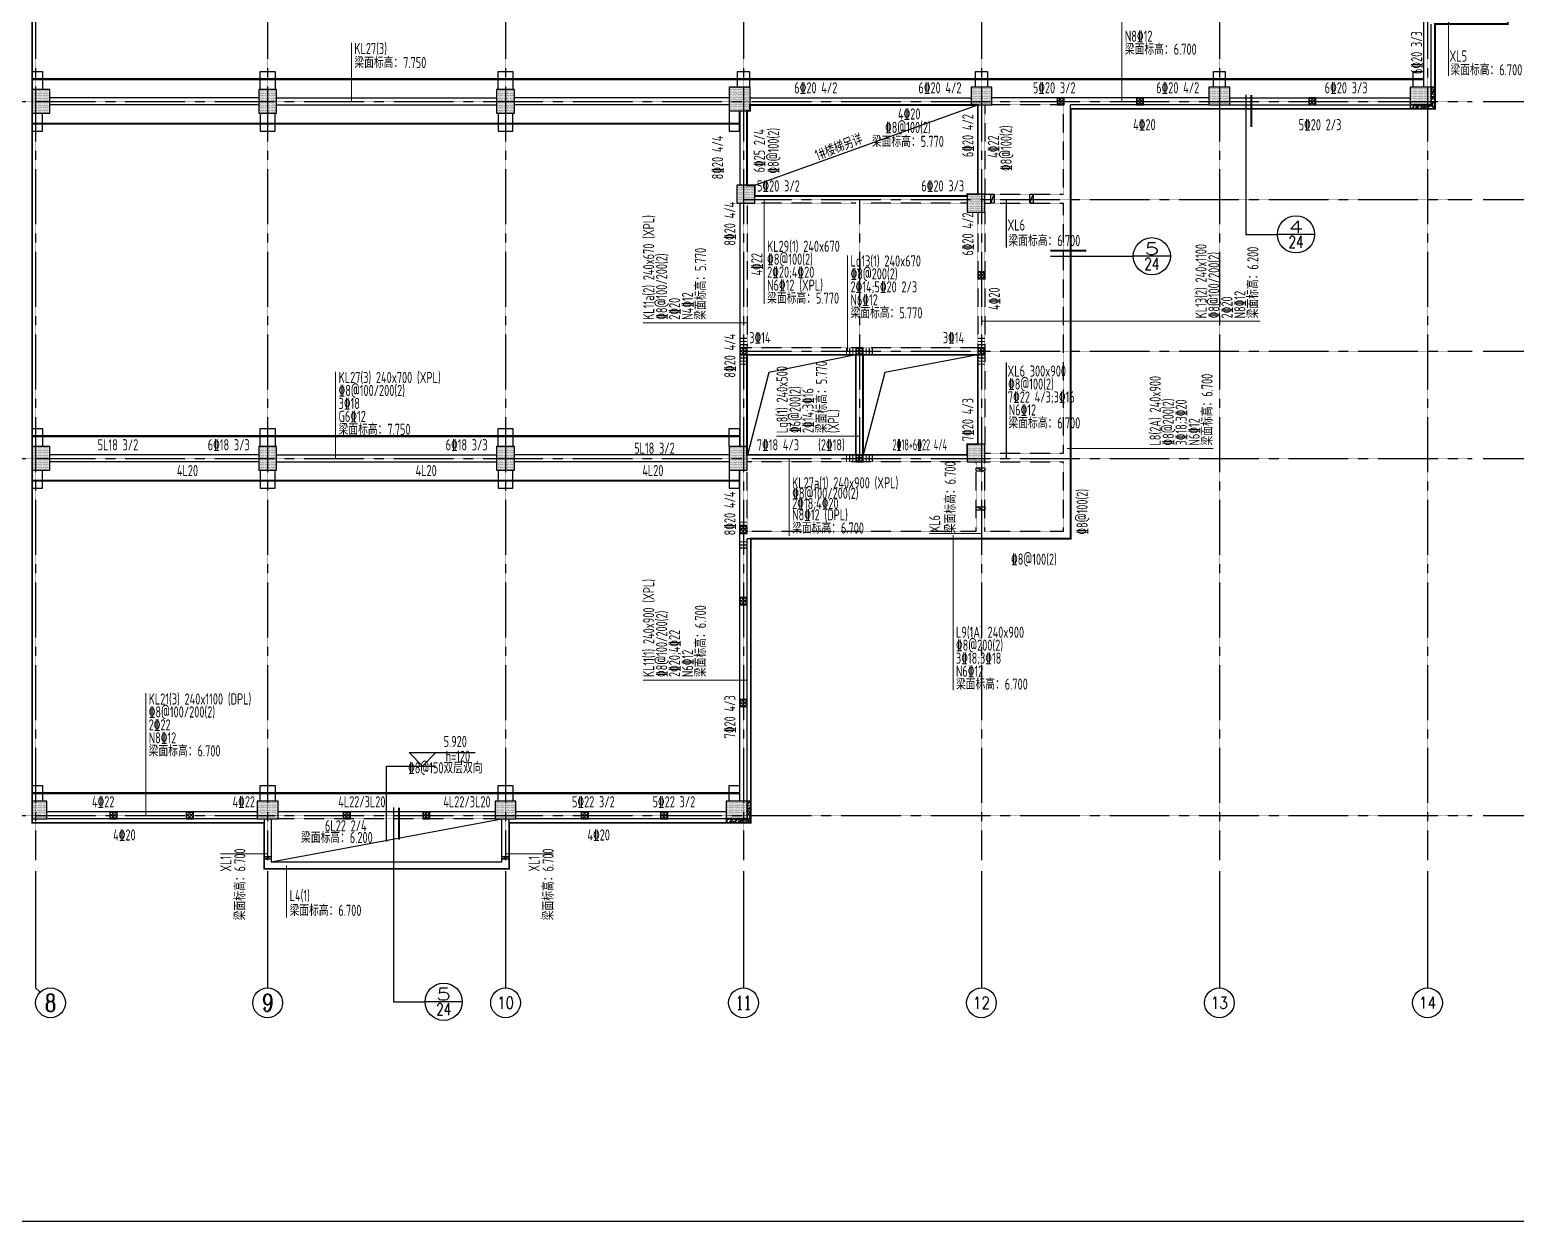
# Model space of a CAD drawing. Extents: x 254514 to 862351, y -189244 to 655075.
# Drawn here: x 321870 to 371854, y -7022 to 33030 of the extents above; entities that cross this region are included whole.
import ezdxf
from ezdxf.enums import TextEntityAlignment as Align

# ---------------------------------------------------------------- set-up
doc = ezdxf.new("R2010")
doc.units = 0
doc.header["$LTSCALE"] = 10
for name, pattern in [('CENTER', [2, 1.25, -0.25, 0.25, -0.25]), ('CENTER2', [1.125, 0.75, -0.125, 0.125, -0.125]), ('DASHED2', [0.375, 0.25, -0.125])]:
    doc.linetypes.add(name, pattern=pattern)
doc.layers.get('0').update_dxf_attribs({"linetype": 'CONTINUOUS'})
for name, color, linetype in [('1-牛腿', 6, 'CONTINUOUS'), ('AXIS_TEXT', 7, 'CONTINUOUS'), ('结-吊筋', 1, 'CONTINUOUS'), ('结-板', 30, 'CONTINUOUS'), ('结-板-标注', 2, 'CONTINUOUS'), ('结-构造柱', 2, 'CONTINUOUS'), ('结-柱', 2, 'CONTINUOUS'), ('结-柱-填充', 1, 'CONTINUOUS'), ('结-标注', 3, 'CONTINUOUS'), ('结-梁', 4, 'DASHED2'), ('结-梁-X编号', 81, 'CONTINUOUS'), ('结-梁-X钢筋', 80, 'CONTINUOUS'), ('结-梁-Y编号', 201, 'CONTINUOUS'), ('结-梁-Y钢筋', 200, 'CONTINUOUS'), ('结-轴网', 10, 'CENTER2'), ('结-轴网-标注', 14, 'CONTINUOUS')]:
    doc.layers.add(name, color=color, linetype=linetype)
doc.layers.add('结-隐线', color=59, linetype='CONTINUOUS', plot=False)
doc.styles.add('_TCH_AXIS', font='COMPLEX', dxfattribs={"bigfont": 'GBCBIG'})
doc.styles.add('_TCH_LABEL', font='COMPLEX', dxfattribs={"bigfont": 'GBCBIG'})
doc.styles.add('BW_Rein', font='tssdeng.shx', dxfattribs={"width": 0.7, "bigfont": 'hztxt-tsz.shx'})
doc.styles.add('COMPLEX', font='COMPLEX')
doc.styles.add('TSSD_Label', font='Tssdeng.shx', dxfattribs={"width": 0.7, "bigfont": 'hztxt.shx'})
pattern_1 = [(50, (196160.3, -230000), (179.315046, -15.688034), [18.75, -206.25]), (355, (196160.3, -230000), (-34.68783, 188.04803), [15, -165]), (100.4514, (196175.24, -230001.3), (144.62735, 172.35989), [15.93505, -175.28553]), (46.1842, (196160.3, -229950), (266.81026, -41.37975), [28.125, -309.375]), (96.6356, (196182.53, -229953.45), (233.66568, 243.52947), [23.90257, -262.92825]), (351.1842, (196160.3, -229950), (233.66549, 243.52965), [22.5, -247.5]), (21, (196185.3, -229962.5), (149.22676, -100.65472), [18.75, -206.25]), (326, (196185.3, -229962.5), (60.82883, 181.28751), [15, -165]), (71.4514, (196197.73, -229970.89), (210.05566, 80.63262), [15.93505, -175.28553]), (37.5, (196160.295, -230000), (3.039964, 83.223463), [0, -163, 0, -167.5, 0, -165.625]), (7.5, (196160.295, -230000), (65.767384, 98.602928), [0, -95.5, 0, -159.25, 0, -63.125]), (327.5, (196104.545, -230000), (133.455609, -5.638718), [0, -62.5, 0, -195, 0, -258.75]), (317.5, (196079.54, -230000), (145.796542, 25.026246), [0, -81.25, 0, -129.5, 0, -183.75]), (45, (196160.3, -230000), (-88.38835, 88.38835), [])]

# ---------------------------------------------------------------- blocks, each defined once
blk = doc.blocks.new('QZF-HY-CJ-01C')
at = {"layer": '结-柱-填充'}
h = blk.add_hatch(dxfattribs=at)
h.set_pattern_fill('DOTS', color=0, scale=15)
h.set_pattern_definition([(0, (-233740.426, 5278.676), (11.90625, 23.8125), [0, -23.8125])])
h.paths.add_polyline_path([(48680, 24400), (48080, 24400), (48080, 23600), (48680, 23600)])
h = blk.add_hatch(dxfattribs=at)
h.set_pattern_fill('DOTS', color=0, scale=15)
h.set_pattern_definition([(0, (-226120.426, 5278.676), (11.90625, 23.8125), [0, -23.8125])])
h.paths.add_polyline_path([(56300, 24400), (55700, 24400), (55700, 23600), (56300, 23600)])
h = blk.add_hatch(dxfattribs=at)
h.set_pattern_fill('DOTS', color=0, scale=15)
h.set_pattern_definition([(0, (-218120.426, 5278.676), (11.90625, 23.8125), [0, -23.8125])])
h.paths.add_polyline_path([(64300, 24400), (63700, 24400), (63700, 23600), (64300, 23600)])
h = blk.add_hatch(dxfattribs=at)
h.set_pattern_fill('DOTS', color=0, scale=15)
h.set_pattern_definition([(0, (-210300.426, 5358.676), (11.90625, 23.8125), [0, -23.8125])])
h.paths.add_polyline_path([(72220, 24480), (71520, 24480), (71520, 23680), (72220, 23680)])
h = blk.add_hatch(dxfattribs=at)
h.set_pattern_fill('DOTS', color=0, scale=15)
h.set_pattern_definition([(0, (-202170.426, 5558.676), (11.90625, 23.8125), [0, -23.8125])])
h.paths.add_polyline_path([(80350, 24480), (79650, 24480), (79650, 23880), (80350, 23880)])
h = blk.add_hatch(dxfattribs=at)
h.set_pattern_fill('DOTS', color=0, scale=15)
h.set_pattern_definition([(0, (-194170.426, 5558.676), (11.90625, 23.8125), [0, -23.8125])])
h.paths.add_polyline_path([(88350, 24480), (87650, 24480), (87650, 23880), (88350, 23880)])
h = blk.add_hatch(dxfattribs=at)
h.set_pattern_fill('DOTS', color=0, scale=15)
h.set_pattern_definition([(0, (-187400.426, 5558.676), (11.90625, 23.8125), [0, -23.8125])])
h.paths.add_polyline_path([(95120, 24480), (94420, 24480), (94420, 23880), (95120, 23880)])
h = blk.add_hatch(dxfattribs=at)
h.set_pattern_fill('DOTS', color=0, scale=15)
h.set_pattern_definition([(0, (-210040.426, 2258.676), (11.90625, 23.8125), [0, -23.8125])])
h.paths.add_polyline_path([(72380, 21180), (71780, 21180), (71780, 20580), (72380, 20580)])
h = blk.add_hatch(dxfattribs=at)
h.set_pattern_fill('DOTS', color=0, scale=15)
h.set_pattern_definition([(0, (-202200.426, 1958.676), (11.90625, 23.8125), [0, -23.8125])])
h.paths.add_polyline_path([(80120, 20880), (79520, 20880), (79520, 20280), (80120, 20280)])
h = blk.add_hatch(dxfattribs=at)
h.set_pattern_fill('DOTS', color=0, scale=15)
h.set_pattern_definition([(0, (-233740.426, -6721.324), (11.90625, 23.8125), [0, -23.8125])])
h.paths.add_polyline_path([(48680, 12400), (48080, 12400), (48080, 11600), (48680, 11600)])
h = blk.add_hatch(dxfattribs=at)
h.set_pattern_fill('DOTS', color=0, scale=15)
h.set_pattern_definition([(0, (-226120.426, -6721.324), (11.90625, 23.8125), [0, -23.8125])])
h.paths.add_polyline_path([(56300, 12400), (55700, 12400), (55700, 11600), (56300, 11600)])
h = blk.add_hatch(dxfattribs=at)
h.set_pattern_fill('DOTS', color=0, scale=15)
h.set_pattern_definition([(0, (-218120.426, -6721.324), (11.90625, 23.8125), [0, -23.8125])])
h.paths.add_polyline_path([(64300, 12400), (63700, 12400), (63700, 11600), (64300, 11600)])
h = blk.add_hatch(dxfattribs=at)
h.set_pattern_fill('DOTS', color=0, scale=15)
h.set_pattern_definition([(0, (-210300.426, -6721.324), (11.90625, 23.8125), [0, -23.8125])])
h.paths.add_polyline_path([(72120, 12400), (71520, 12400), (71520, 11600), (72120, 11600)])
h = blk.add_hatch(dxfattribs=at)
h.set_pattern_fill('DOTS', color=0, scale=15)
h.set_pattern_definition([(0, (-202300.426, -6441.324), (11.90625, 23.8125), [0, -23.8125])])
h.paths.add_polyline_path([(80120, 12480), (79520, 12480), (79520, 11880), (80120, 11880)])
h = blk.add_hatch(dxfattribs=at)
h.set_pattern_fill('DOTS', color=0, scale=15)
h.set_pattern_definition([(0, (-233740.426, -18441.324), (11.90625, 23.8125), [0, -23.8125])])
h.paths.add_polyline_path([(48580, 480), (48080, 480), (48080, -120), (48580, -120)])
h = blk.add_hatch(dxfattribs=at)
h.set_pattern_fill('DOTS', color=0, scale=15)
h.set_pattern_definition([(0, (-226170.426, -18441.324), (11.90625, 23.8125), [0, -23.8125])])
h.paths.add_polyline_path([(56350, 480), (55650, 480), (55650, -120), (56350, -120)])
h = blk.add_hatch(dxfattribs=at)
h.set_pattern_fill('DOTS', color=0, scale=15)
h.set_pattern_definition([(0, (-218170.426, -18441.324), (11.90625, 23.8125), [0, -23.8125])])
h.paths.add_polyline_path([(64350, 480), (63650, 480), (63650, -120), (64350, -120)])
h = blk.add_hatch(dxfattribs=at)
h.set_pattern_fill('DOTS', color=0, scale=15)
h.set_pattern_definition([(0, (-210400.426, -18441.324), (11.90625, 23.8125), [0, -23.8125])])
h.paths.add_polyline_path([(72120, 480), (71420, 480), (71420, -120), (72120, -120)])
at = {"layer": '结-柱', "linetype": 'ByBlock', "lineweight": -2, "ltscale": 0.4, "transparency": 16777216}
for points in [[(48680, 24400), (48080, 24400), (48080, 23600), (48680, 23600)], [(56300, 24400), (55700, 24400), (55700, 23600), (56300, 23600)], [(64300, 24400), (63700, 24400), (63700, 23600), (64300, 23600)], [(72220, 24480), (71520, 24480), (71520, 23680), (72220, 23680)], [(80350, 24480), (79650, 24480), (79650, 23880), (80350, 23880)], [(88350, 24480), (87650, 24480), (87650, 23880), (88350, 23880)], [(95120, 24480), (94420, 24480), (94420, 23880), (95120, 23880)], [(72380, 21180), (71780, 21180), (71780, 20580), (72380, 20580)], [(80120, 20880), (79520, 20880), (79520, 20280), (80120, 20280)], [(48680, 12400), (48080, 12400), (48080, 11600), (48680, 11600)], [(56300, 12400), (55700, 12400), (55700, 11600), (56300, 11600)], [(64300, 12400), (63700, 12400), (63700, 11600), (64300, 11600)], [(72120, 12400), (71520, 12400), (71520, 11600), (72120, 11600)], [(80120, 12480), (79520, 12480), (79520, 11880), (80120, 11880)], [(48580, 480), (48080, 480), (48080, -120), (48580, -120)], [(56350, 480), (55650, 480), (55650, -120), (56350, -120)], [(64350, 480), (63650, 480), (63650, -120), (64350, -120)], [(72120, 480), (71420, 480), (71420, -120), (72120, -120)]]:
    blk.add_lwpolyline(points, close=True, dxfattribs=at)
blk = doc.blocks.new('_AXISO')
blk.add_circle((0, 0), 0.5)
at = {"layer": 'AXIS_TEXT', "style": 'COMPLEX', "width": 1.041667}
blk.add_attdef('A', text='', height=0.56, dxfattribs=at).set_placement((-0.25, -0.28), (0.25, -0.28), align=Align.FIT)
blk = doc.blocks.new('QZF-HY-CJ-01A')
at = {"layer": '结-轴网'}
for p, q in [((48200, 49500), (48200, -1500)), ((56000, 49500), (56000, -1500)), ((64000, 49500), (64000, -1500)), ((72000, 49500), (72000, -1500)), ((80000, 49500), (80000, -1500)), ((88000, 49500), (88000, -1500)), ((95000, 49500), (95000, -1500)), ((-970, 24000), (96500, 24000)), ((72000, 20700), (96500, 20700)), ((75900, 20700), (75900, 12000)), ((72000, 15600), (96500, 15600)), ((-970, 12000), (96500, 12000)), ((-970, 0), (96500, 0))]:
    blk.add_line(p, q, dxfattribs=at)
at = {"layer": '结-轴网-标注'}
for p, q in [((96875, 24000), (101800, 24000)), ((96875, 20700), (101800, 20700)), ((96875, 15600), (101800, 15600)), ((96875, 12000), (101800, 12000)), ((96875, 0), (101800, 0)), ((48200, -1875), (48200, -5800)), ((56000, -1875), (56000, -5800)), ((64000, -1875), (64000, -5800)), ((72000, -1875), (72000, -5800)), ((80000, -1875), (80000, -5800)), ((88000, -1875), (88000, -5800)), ((95000, -1875), (95000, -5800)), ((48346, -5946), (48200, -5800))]:
    blk.add_line(p, q, dxfattribs=at)
ref = blk.add_blockref('_AXISO', (48700, -6300), dxfattribs=dict(at, xscale=1000, yscale=1000, zscale=1000))
ref.add_attrib('A', '8', dxfattribs={"layer": 'AXIS_TEXT', "height": 582, "style": '_TCH_AXIS'}).set_placement((48506, -6591), (48894, -6591), align=Align.FIT)
ref = blk.add_blockref('_AXISO', (56000, -6300), dxfattribs=dict(at, xscale=1000, yscale=1000, zscale=1000))
ref.add_attrib('A', '9', dxfattribs={"layer": 'AXIS_TEXT', "height": 582, "style": '_TCH_AXIS'}).set_placement((55806, -6591), (56194, -6591), align=Align.FIT)
ref = blk.add_blockref('_AXISO', (64000, -6300), dxfattribs=dict(at, xscale=1000, yscale=1000, zscale=1000))
ref.add_attrib('A', '10', dxfattribs={"layer": 'AXIS_TEXT', "height": 410.6, "style": '_TCH_AXIS'}).set_placement((63717, -6505), (64283, -6505), align=Align.FIT)
ref = blk.add_blockref('_AXISO', (72000, -6300), dxfattribs=dict(at, xscale=1000, yscale=1000, zscale=1000))
ref.add_attrib('A', '11', dxfattribs={"layer": 'AXIS_TEXT', "height": 461, "style": '_TCH_AXIS'}).set_placement((71737, -6530), (72263, -6530), align=Align.FIT)
ref = blk.add_blockref('_AXISO', (80000, -6300), dxfattribs=dict(at, xscale=1000, yscale=1000, zscale=1000))
ref.add_attrib('A', '12', dxfattribs={"layer": 'AXIS_TEXT', "height": 410.6, "style": '_TCH_AXIS'}).set_placement((79717, -6505), (80283, -6505), align=Align.FIT)
ref = blk.add_blockref('_AXISO', (88000, -6300), dxfattribs=dict(at, xscale=1000, yscale=1000, zscale=1000))
ref.add_attrib('A', '13', dxfattribs={"layer": 'AXIS_TEXT', "height": 410.6, "style": '_TCH_AXIS'}).set_placement((87717, -6505), (88283, -6505), align=Align.FIT)
ref = blk.add_blockref('_AXISO', (95000, -6300), dxfattribs=dict(at, xscale=1000, yscale=1000, zscale=1000))
ref.add_attrib('A', '14', dxfattribs={"layer": 'AXIS_TEXT', "height": 392.6, "style": '_TCH_AXIS'}).set_placement((94710, -6496), (95290, -6496), align=Align.FIT)
blk = doc.blocks.new('qzf-hy-gzz-1c')
at = {"layer": '结-构造柱', "linetype": 'Continuous'}
h = blk.add_hatch(dxfattribs=at)
h.set_pattern_fill('ANSI37', color=256, scale=25)
h.set_pattern_definition([(45, (-195594.67, -31447.33), (-56.1266, 56.1266), []), (135, (-195594.67, -31447.33), (-56.1266, -56.1266), [])])
h.paths.add_polyline_path([(82545, 23880), (82785, 23880), (82785, 24120), (82545, 24120)])
h = blk.add_hatch(dxfattribs=at)
h.set_pattern_fill('ANSI37', color=256, scale=25)
h.set_pattern_definition([(45, (-192924.67, -31447.33), (-56.1266, 56.1266), []), (135, (-192924.67, -31447.33), (-56.1266, -56.1266), [])])
h.paths.add_polyline_path([(85215, 23880), (85455, 23880), (85455, 24120), (85215, 24120)])
h = blk.add_hatch(dxfattribs=at)
h.set_pattern_fill('ANSI37', color=256, scale=25)
h.set_pattern_definition([(45, (-187129.67, -31447.33), (-56.1266, 56.1266), []), (135, (-187129.67, -31447.33), (-56.1266, -56.1266), [])])
h.paths.add_polyline_path([(91010, 23880), (91250, 23880), (91250, 24120), (91010, 24120)])
h = blk.add_hatch(dxfattribs=at)
h.set_pattern_fill('ANSI37', color=256, scale=25)
h.set_pattern_definition([(45, (-198259.67, -37297.33), (-56.1266, 56.1266), []), (135, (-198259.67, -37297.33), (-56.1266, -56.1266), [])])
h.paths.add_polyline_path([(79880, 18030), (80120, 18030), (80120, 18270), (79880, 18270)])
h = blk.add_hatch(dxfattribs=at)
h.set_pattern_fill('ANSI37', color=256, scale=25)
h.set_pattern_definition([(45, (-206259.67, -39847.33), (-56.1266, 56.1266), []), (135, (-206259.67, -39847.33), (-56.1266, -56.1266), [])])
h.paths.add_polyline_path([(71880, 15480), (72120, 15480), (72120, 15720), (71880, 15720)])
h = blk.add_hatch(dxfattribs=at)
h.set_pattern_fill('ANSI37', color=256, scale=25)
h.set_pattern_definition([(45, (-202359.67, -39847.33), (-56.1266, 56.1266), []), (135, (-202359.67, -39847.33), (-56.1266, -56.1266), [])])
h.paths.add_polyline_path([(75780, 15480), (76020, 15480), (76020, 15720), (75780, 15720)])
h = blk.add_hatch(dxfattribs=at)
h.set_pattern_fill('ANSI37', color=256, scale=25)
h.set_pattern_definition([(45, (-198259.67, -39847.33), (-56.1266, 56.1266), []), (135, (-198259.67, -39847.33), (-56.1266, -56.1266), [])])
h.paths.add_polyline_path([(79880, 15480), (80120, 15480), (80120, 15720), (79880, 15720)])
h = blk.add_hatch(dxfattribs=at)
h.set_pattern_fill('ANSI37', color=256, scale=25)
h.set_pattern_definition([(45, (-202359.67, -43447.33), (-56.1266, 56.1266), []), (135, (-202359.67, -43447.33), (-56.1266, -56.1266), [])])
h.paths.add_polyline_path([(75780, 11880), (76020, 11880), (76020, 12120), (75780, 12120)])
h = blk.add_hatch(dxfattribs=at)
h.set_pattern_fill('ANSI37', color=256, scale=25)
h.set_pattern_definition([(45, (-206259.67, -45847.33), (-56.1266, 56.1266), []), (135, (-206259.67, -45847.33), (-56.1266, -56.1266), [])])
h.paths.add_polyline_path([(71880, 9480), (72120, 9480), (72120, 9720), (71880, 9720)])
h = blk.add_hatch(dxfattribs=at)
h.set_pattern_fill('ANSI37', color=256, scale=25)
h.set_pattern_definition([(45, (-206259.67, -48247.33), (-56.1266, 56.1266), []), (135, (-206259.67, -48247.33), (-56.1266, -56.1266), [])])
h.paths.add_polyline_path([(71880, 7080), (72120, 7080), (72120, 7320), (71880, 7320)])
h = blk.add_hatch(dxfattribs=at)
h.set_pattern_fill('ANSI37', color=256, scale=25)
h.set_pattern_definition([(45, (-206259.67, -51667.33), (-56.1266, 56.1266), []), (135, (-206259.67, -51667.33), (-56.1266, -56.1266), [])])
h.paths.add_polyline_path([(71880, 3660), (72120, 3660), (72120, 3900), (71880, 3900)])
h = blk.add_hatch(dxfattribs=at)
h.set_pattern_fill('ANSI37', color=256, scale=25)
h.set_pattern_definition([(45, (-227444.67, -55447.33), (-56.1266, 56.1266), []), (135, (-227444.67, -55447.33), (-56.1266, -56.1266), [])])
h.paths.add_polyline_path([(50695, -120), (50935, -120), (50935, 120), (50695, 120)])
h = blk.add_hatch(dxfattribs=at)
h.set_pattern_fill('ANSI37', color=256, scale=25)
h.set_pattern_definition([(45, (-224874.67, -55447.33), (-56.1266, 56.1266), []), (135, (-224874.67, -55447.33), (-56.1266, -56.1266), [])])
h.paths.add_polyline_path([(53265, -120), (53505, -120), (53505, 120), (53265, 120)])
h = blk.add_hatch(dxfattribs=at)
h.set_pattern_fill('ANSI37', color=256, scale=25)
h.set_pattern_definition([(45, (-219594.67, -55447.33), (-56.1266, 56.1266), []), (135, (-219594.67, -55447.33), (-56.1266, -56.1266), [])])
h.paths.add_polyline_path([(58545, -120), (58785, -120), (58785, 120), (58545, 120)])
h = blk.add_hatch(dxfattribs=at)
h.set_pattern_fill('ANSI37', color=256, scale=25)
h.set_pattern_definition([(45, (-216924.67, -55447.33), (-56.1266, 56.1266), []), (135, (-216924.67, -55447.33), (-56.1266, -56.1266), [])])
h.paths.add_polyline_path([(61215, -120), (61455, -120), (61455, 120), (61215, 120)])
h = blk.add_hatch(dxfattribs=at)
h.set_pattern_fill('ANSI37', color=256, scale=25)
h.set_pattern_definition([(45, (-211594.67, -55447.33), (-56.1266, 56.1266), []), (135, (-211594.67, -55447.33), (-56.1266, -56.1266), [])])
h.paths.add_polyline_path([(66545, -120), (66785, -120), (66785, 120), (66545, 120)])
h = blk.add_hatch(dxfattribs=at)
h.set_pattern_fill('ANSI37', color=256, scale=25)
h.set_pattern_definition([(45, (-208924.67, -55447.33), (-56.1266, 56.1266), []), (135, (-208924.67, -55447.33), (-56.1266, -56.1266), [])])
h.paths.add_polyline_path([(69215, -120), (69455, -120), (69455, 120), (69215, 120)])
for points in [[(82545, 23880), (82785, 23880), (82785, 24120), (82545, 24120)], [(85215, 23880), (85455, 23880), (85455, 24120), (85215, 24120)], [(91010, 23880), (91250, 23880), (91250, 24120), (91010, 24120)], [(79880, 18030), (80120, 18030), (80120, 18270), (79880, 18270)], [(71880, 15480), (72120, 15480), (72120, 15720), (71880, 15720)], [(75780, 15480), (76020, 15480), (76020, 15720), (75780, 15720)], [(79880, 15480), (80120, 15480), (80120, 15720), (79880, 15720)], [(75780, 11880), (76020, 11880), (76020, 12120), (75780, 12120)], [(71880, 9480), (72120, 9480), (72120, 9720), (71880, 9720)], [(71880, 7080), (72120, 7080), (72120, 7320), (71880, 7320)], [(71880, 3660), (72120, 3660), (72120, 3900), (71880, 3900)], [(50695, -120), (50935, -120), (50935, 120), (50695, 120)], [(53265, -120), (53505, -120), (53505, 120), (53265, 120)], [(58545, -120), (58785, -120), (58785, 120), (58545, 120)], [(61215, -120), (61455, -120), (61455, 120), (61215, 120)], [(66545, -120), (66785, -120), (66785, 120), (66545, 120)], [(69215, -120), (69455, -120), (69455, 120), (69215, 120)]]:
    blk.add_lwpolyline(points, close=True, dxfattribs=at)

msp = doc.modelspace()

# ---------------------------------------------------------------- hatches: boundary and pattern name
at = {"layer": '结-柱-填充'}
h = msp.add_hatch(dxfattribs=at)
h.set_pattern_fill('ARMORED', color=256, scale=25)
h.set_pattern_definition(pattern_1)
h.paths.add_polyline_path([(368290, 30501), (368290, 30371), (369120, 30371), (369120, 31101), (368990, 31101), (368990, 30501)])
h = msp.add_hatch(dxfattribs=at)
h.set_pattern_fill('ARMORED', color=256, scale=25)
h.set_pattern_definition(pattern_1)
h.paths.add_polyline_path([(345290, 6501), (345290, 6371), (346120, 6371), (346120, 7101), (345990, 7101), (345990, 6501)])

# ---------------------------------------------------------------- linework, layer by layer
at = {"layer": '1-牛腿'}
for p, q in [((321950, 31021), (321950, 31621)), ((321950, 31621), (322300, 31621)), ((322300, 31621), (322300, 31021)), ((329620, 31021), (329620, 31621)), ((329620, 31621), (330120, 31621)), ((330120, 31621), (330120, 31021)), ((337620, 31021), (337620, 31621)), ((337620, 31621), (338120, 31621)), ((338120, 31621), (338120, 31021)), ((345670, 31101), (345670, 31621)), ((345670, 31621), (346070, 31621)), ((346070, 31621), (346070, 31101)), ((353670, 31101), (353670, 31621)), ((353670, 31621), (354070, 31621)), ((354070, 31621), (354070, 31101)), ((361670, 31101), (361670, 31621)), ((361670, 31621), (362070, 31621)), ((362070, 31621), (362070, 31101)), ((368390, 31101), (368390, 31621)), ((368390, 31621), (368740, 31621)), ((368740, 31621), (368740, 31101)), ((321950, 30221), (321950, 29621)), ((322300, 29621), (322300, 30221)), ((329620, 30221), (329620, 29621)), ((330120, 29621), (330120, 30221)), ((337620, 30221), (337620, 29621)), ((338120, 29621), (338120, 30221)), ((345390, 30301), (345390, 29621)), ((345740, 29621), (345740, 30301)), ((321950, 29621), (322300, 29621)), ((329620, 29621), (330120, 29621)), ((337620, 29621), (338120, 29621)), ((345390, 29621), (345740, 29621)), ((321950, 19021), (321950, 19621)), ((321950, 19621), (322300, 19621)), ((322300, 19621), (322300, 19021)), ((329620, 19021), (329620, 19621)), ((329620, 19621), (330120, 19621)), ((330120, 19621), (330120, 19021)), ((337620, 19021), (337620, 19621)), ((337620, 19621), (338120, 19621)), ((338120, 19621), (338120, 19021)), ((345390, 19021), (345390, 19621)), ((345390, 19621), (345740, 19621)), ((345740, 19621), (345740, 19021)), ((321950, 18221), (321950, 17621)), ((322300, 17621), (322300, 18221)), ((329620, 18221), (329620, 17621)), ((330120, 17621), (330120, 18221)), ((337620, 18221), (337620, 17621)), ((338120, 17621), (338120, 18221)), ((345390, 18221), (345390, 17621)), ((345740, 17621), (345740, 18221)), ((321950, 17621), (322300, 17621)), ((329620, 17621), (330120, 17621)), ((337620, 17621), (338120, 17621)), ((345390, 17621), (345740, 17621)), ((321950, 7101), (321950, 7621)), ((321950, 7621), (322300, 7621)), ((322300, 7621), (322300, 7101)), ((329620, 7101), (329620, 7621)), ((329620, 7621), (330120, 7621)), ((330120, 7621), (330120, 7101)), ((337620, 7101), (337620, 7621)), ((337620, 7621), (338120, 7621)), ((338120, 7621), (338120, 7101)), ((345390, 7101), (345390, 7621)), ((345390, 7621), (345740, 7621)), ((345740, 7621), (345740, 7101))]:
    msp.add_line(p, q, dxfattribs=at)
at = {"layer": '1-牛腿', "linetype": 'CENTER', "const_width": 75}
for points in [[(368740, 31371), (321950, 31371)], [(345740, 29871), (321950, 29871)], [(345740, 19371), (321950, 19371)], [(345740, 17871), (321950, 17871)], [(345740, 7371), (321950, 7371)]]:
    msp.add_lwpolyline(points, dxfattribs=at)
at = {"layer": '结-吊筋', "lineweight": 35, "const_width": 40}
for points in [[(345990, 22656), (345750, 22656)], [(345990, 22656), (345750, 22656)], [(345990, 22551), (345750, 22551)], [(345990, 22551), (345750, 22551)], [(353990, 22656), (353750, 22656)], [(353990, 22656), (353750, 22656)], [(353990, 22551), (353750, 22551)], [(353990, 22551), (353750, 22551)], [(345990, 22446), (345750, 22446)], [(345990, 22446), (345750, 22446)], [(345990, 21996), (345750, 21996)], [(345990, 21996), (345750, 21996)], [(349335, 22101), (349335, 22341)], [(349335, 22101), (349335, 22341)], [(349440, 22101), (349440, 22341)], [(349440, 22101), (349440, 22341)], [(349545, 22101), (349545, 22341)], [(349545, 22101), (349545, 22341)], [(349995, 22101), (349995, 22341)], [(349995, 22101), (349995, 22341)], [(350100, 22101), (350100, 22341)], [(350100, 22101), (350100, 22341)], [(350205, 22101), (350205, 22341)], [(350205, 22101), (350205, 22341)], [(353990, 22446), (353750, 22446)], [(353990, 22446), (353750, 22446)], [(353990, 21996), (353750, 21996)], [(353990, 21996), (353750, 21996)], [(345990, 21891), (345750, 21891)], [(345990, 21891), (345750, 21891)], [(345990, 21786), (345750, 21786)], [(345990, 21786), (345750, 21786)], [(353990, 21891), (353750, 21891)], [(353990, 21891), (353750, 21891)], [(353990, 21786), (353750, 21786)], [(353990, 21786), (353750, 21786)], [(349335, 18501), (349335, 18741)], [(349335, 18501), (349335, 18741)], [(349440, 18501), (349440, 18741)], [(349440, 18501), (349440, 18741)], [(349545, 18501), (349545, 18741)], [(349545, 18501), (349545, 18741)], [(349995, 18501), (349995, 18741)], [(349995, 18501), (349995, 18741)], [(350100, 18501), (350100, 18741)], [(350100, 18501), (350100, 18741)], [(350205, 18501), (350205, 18741)], [(350205, 18501), (350205, 18741)], [(345990, 16476), (345750, 16476)], [(345990, 16476), (345750, 16476)], [(345990, 16371), (345750, 16371)], [(345990, 16371), (345750, 16371)], [(345990, 16266), (345750, 16266)], [(345990, 16266), (345750, 16266)], [(345990, 15816), (345750, 15816)], [(345990, 15711), (345750, 15711)], [(345990, 15606), (345750, 15606)]]:
    msp.add_lwpolyline(points, dxfattribs=at)
at = {"layer": '结-板', "const_width": 60}
msp.add_lwpolyline([(321950, 54871), (321950, 6371), (329750, 6371), (329750, 4821), (337990, 4821), (337990, 6371), (346120, 6371), (346120, 15921), (356870, 15921), (356870, 30371), (369120, 30371), (369120, 33221), (371570, 33221), (371570, 52021), (369120, 52021), (369120, 54871)], close=True, dxfattribs=at)
at = {"layer": '结-板', "color": 5, "const_width": 60}
for points in [[(353390, 27441), (353390, 27501), (353750, 27501), (353750, 30501), (353570, 30501), (353570, 30501), (346090, 30501), (346090, 30301), (345990, 30301), (345990, 27801), (346250, 27801), (346250, 27441)], [(345990, 22101), (349650, 22101), (349650, 18741), (345990, 18741)], [(353390, 18741), (353390, 19101), (353750, 19101), (353750, 22101), (349890, 22101), (349890, 18741)]]:
    msp.add_lwpolyline(points, close=True, dxfattribs=at)
at = {"layer": '结-板-标注'}
for p, q in [((354190, 27201), (354300, 27501)), ((355496, 27201), (355606, 27501)), ((353690, 18301), (353990, 18192)), ((353690, 16995), (353990, 16886)), ((329750, 5236), (329990, 5236)), ((329750, 5161), (329990, 5236)), ((329750, 5161), (329990, 5161)), ((337750, 5236), (337990, 5236)), ((337750, 5161), (337990, 5236)), ((337750, 5161), (337990, 5161))]:
    msp.add_line(p, q, dxfattribs=at)
for points in [[(354190, 27501), (354300, 27501), (354300, 27201), (354190, 27201)], [(355496, 27501), (355606, 27501), (355606, 27201), (355496, 27201)], [(353990, 18301), (353990, 18192), (353690, 18192), (353690, 18301)], [(353990, 16995), (353990, 16886), (353690, 16886), (353690, 16995)]]:
    msp.add_lwpolyline(points, close=True, dxfattribs=at)
at = {"layer": '结-柱'}
for points in [[(368290, 30501), (368290, 30371), (369120, 30371), (369120, 31101), (368990, 31101), (368990, 30501)], [(345290, 6501), (345290, 6371), (346120, 6371), (346120, 7101), (345990, 7101), (345990, 6501)]]:
    msp.add_lwpolyline(points, close=True, dxfattribs=at)
at = {"layer": '结-标注'}
for p, q in [((346250, 27801), (353750, 30501)), ((362757, 30837), (362757, 26150)), ((362757, 26150), (363822, 26150)), ((365072, 26150), (363822, 26150)), ((356191, 25416), (358443, 25416)), ((358443, 25416), (358976, 25416)), ((360226, 25416), (358976, 25416)), ((335077, 8280), (334627, 8730)), ((334627, 8730), (335527, 8730)), ((335077, 8280), (335527, 8730)), ((335527, 8730), (336853, 8730)), ((333870, 5781), (333870, 8280)), ((333870, 8280), (335106, 8280)), ((334488, 8280), (335527, 8280)), ((329990, 5061), (337750, 6501)), ((334100, 6881), (334100, 355)), ((334100, 355), (335166, 355)), ((336416, 355), (335166, 355))]:
    msp.add_line(p, q, dxfattribs=at)
at = {"layer": '结-标注', "const_width": 62.5}
for points in [[(362944, 30837), (362944, 29761)], [(356191, 25603), (357396, 25603)], [(334288, 6881), (334288, 5806)]]:
    msp.add_lwpolyline(points, dxfattribs=at)
at = {"layer": '结-标注'}
for points in [[(346000, 18741), (345990, 22101), (349650, 22101), (346720, 21511)], [(349890, 18741), (349890, 22101), (353750, 22101), (350620, 21511)]]:
    msp.add_lwpolyline(points, close=True, dxfattribs=at)
at = {"layer": '结-标注', "const_width": 39.8}
msp.add_lwpolyline([(333850, 5781, 1), (333891, 5781, 1)], format="xyb", close=True, dxfattribs=at)
at = {"layer": '结-标注'}
for centre in [(364447, 26150), (359601, 25416), (335791, 355)]:
    msp.add_circle(centre, 625, dxfattribs=at)
at = {"layer": '结-梁', "linetype": 'ByBlock'}
for p, q in [((368750, 31101), (368750, 42221)), ((368990, 31101), (368990, 33221)), ((329570, 30741), (322550, 30741)), ((329570, 30501), (322550, 30501)), ((330170, 30741), (337570, 30741)), ((330170, 30501), (337570, 30501)), ((345390, 30741), (338170, 30741)), ((345390, 30501), (338170, 30501)), ((346090, 30741), (353520, 30741)), ((346090, 30501), (353520, 30501)), ((353750, 30501), (353750, 27501)), ((361520, 30741), (354220, 30741)), ((361520, 30501), (356870, 30501)), ((356870, 15921), (356870, 30501)), ((362220, 30741), (368290, 30741)), ((362220, 30501), (368290, 30501)), ((345750, 30301), (345750, 27801)), ((345990, 30301), (345990, 27801)), ((345750, 27201), (345750, 19021)), ((353390, 27441), (346250, 27441)), ((345990, 22101), (345990, 19021)), ((349650, 22101), (345990, 22101)), ((349650, 22101), (349650, 18741)), ((353750, 22101), (349890, 22101)), ((349890, 22101), (349890, 18741)), ((353750, 22101), (353750, 19101)), ((329570, 18741), (322550, 18741)), ((329570, 18501), (322550, 18501)), ((330170, 18741), (337570, 18741)), ((330170, 18501), (337570, 18501)), ((345390, 18741), (338170, 18741)), ((345390, 18501), (338170, 18501)), ((349650, 18741), (346000, 18741)), ((353400, 18741), (349890, 18741)), ((345750, 7101), (345750, 18221)), ((345990, 7101), (345990, 15921)), ((356870, 15921), (345990, 15921)), ((329520, 6741), (322450, 6741)), ((329520, 6501), (322450, 6501)), ((329750, 6501), (329750, 4821)), ((329990, 6501), (329990, 5061)), ((337520, 6741), (330220, 6741)), ((337750, 5061), (337750, 6501)), ((337990, 4821), (337990, 6501)), ((345290, 6741), (338220, 6741)), ((345290, 6501), (338220, 6501)), ((329990, 5061), (337750, 5061)), ((329750, 4821), (337990, 4821))]:
    msp.add_line(p, q, dxfattribs=at)
at = {"layer": '结-梁'}
for p, q in [((353990, 30501), (353990, 27501)), ((356630, 30501), (354220, 30501)), ((356630, 27501), (356630, 30501)), ((353990, 27501), (356630, 27501)), ((345990, 27201), (345990, 22341)), ((349650, 27201), (346250, 27201)), ((353390, 27201), (349890, 27201)), ((353990, 27201), (356630, 27201)), ((356630, 18801), (356630, 27201)), ((353750, 26901), (353750, 22341)), ((353990, 26901), (353990, 19101)), ((349770, 22341), (345990, 22341)), ((353750, 22341), (349770, 22341)), ((353400, 18501), (346000, 18501)), ((353690, 16161), (353690, 18501)), ((353990, 18801), (356630, 18801)), ((353990, 16161), (353990, 18501)), ((353990, 18501), (356630, 18501)), ((356630, 16161), (356630, 18501)), ((345990, 16161), (345990, 18221)), ((353690, 16161), (345990, 16161)), ((356630, 16161), (353990, 16161)), ((337520, 6501), (330220, 6501))]:
    msp.add_line(p, q, dxfattribs=at)
at = {"layer": '结-梁-X编号', "lineweight": 18}
for p, q in [((358595, 30621), (358595, 34304)), ((369578, 31477), (369578, 33341)), ((332686, 30621), (332686, 32586)), ((346565, 27321), (346565, 23821)), ((349369, 22221), (349369, 25444)), ((332157, 18621), (332157, 21526)), ((347407, 16022), (347407, 18621)), ((352915, 10833), (352915, 16041)), ((325771, 10729), (325771, 6621)), ((330509, 3190), (330509, 4941))]:
    msp.add_line(p, q, dxfattribs=at)
at = {"layer": '结-梁-X编号'}
for p, q in [((354718, 25712), (354718, 27321)), ((354718, 18621), (354718, 21842))]:
    msp.add_line(p, q, dxfattribs=at)
at = {"layer": '结-梁-Y编号', "lineweight": 18}
for p, q in [((345995, 23180), (342495, 23180)), ((363231, 23228), (353870, 23228)), ((349770, 19372), (346981, 19372)), ((361659, 18953), (356750, 18953)), ((353870, 16097), (352124, 16097)), ((345995, 11171), (342495, 11171)), ((329870, 5324), (328280, 5324)), ((339474, 5324), (337870, 5324))]:
    msp.add_line(p, q, dxfattribs=at)
at = {"layer": '结-隐线'}
msp.add_lwpolyline([(254514, -7022), (399076, -7022), (399076, 64728), (254514, 64728)], close=True, dxfattribs=at)

# ---------------------------------------------------------------- block references
at = {"layer": '结-构造柱'}
msp.add_blockref('qzf-hy-gzz-1c', (273870, 6621), dxfattribs=at)
at = {"layer": '结-柱'}
msp.add_blockref('QZF-HY-CJ-01C', (273870, 6621), dxfattribs=at)
at = {"layer": '结-轴网'}
msp.add_blockref('QZF-HY-CJ-01A', (273870, 6621), dxfattribs=at)

# ---------------------------------------------------------------- texts
at = {"layer": '结-标注', "style": 'BW_Rein', "width": 0.7}
msp.add_text('1#楼梯另详', height=375, rotation=21.1107, dxfattribs=at).set_placement((348366, 28616))
at = {"layer": '结-标注', "style": '_TCH_LABEL'}
for s, height, width, p, p2 in [('4', 402, 1.640625, (364196, 26201), (364699, 26201)), ('24', 402.5, 0.729167, (364196, 25697), (364699, 25697)), ('5', 402, 1.875, (359349, 25466), (359852, 25466)), ('24', 402.5, 0.729167, (359349, 24963), (359852, 24963)), ('5', 402, 1.875, (335539, 406), (336042, 406)), ('24', 402.5, 0.729167, (335539, -98), (336042, -98))]:
    msp.add_text(s, height=height, dxfattribs=dict(at, width=width)).set_placement(p, p2, align=Align.FIT)
at = {"layer": '结-标注', "style": 'TSSD_Label', "width": 0.7}
for s, p in [('5.920', (336569, 8805)), ('h=120', (336678, 8309)), ('%%1328@150双层双向', (337094, 7920))]:
    msp.add_text(s, height=375, dxfattribs=at).set_placement(p, align=Align.BOTTOM_RIGHT)
at = {"layer": '结-梁-X编号', "style": 'BW_Rein', "width": 0.7}
for s, p in [('N8%%13212', (358695, 32624)), ('梁面标高：6.700', (358695, 32188)), ('梁面标高：7.750', (332786, 31740)), ('梁面标高：6.700', (354781, 25754)), ('%%1328@100(2)', (346665, 25129)), ('2%%13220;4%%13220', (346665, 24693)), ('%%1328@200(2)', (349469, 24635)), ('N6%%13212 (XPL)', (346665, 24257)), ('2%%13214;5%%13220 2/3', (349469, 24199)), ('梁面标高：5.770', (346665, 23821)), ('N6%%13212', (349469, 23763)), ('梁面标高：5.770', (349469, 23327)), ('%%1328@100/200(2)', (332256, 20717)), ('%%1328@100(2)', (354767, 20933)), ('3%%13218', (332256, 20281)), ('7%%13222 4/3;3%%13216', (354759, 20498)), ('G6%%13212', (332256, 19846)), ('梁面标高：6.700', (354781, 19626)), ('N6%%13212', (354790, 20062)), ('梁面标高：7.750', (332256, 19410)), ('%%1328@100/200(2)', (347507, 17261)), ('2%%13218;4%%13220', (347507, 16919)), ('梁面标高：6.700', (347507, 16092)), ('N8%%13212 (DPL)', (347507, 16537)), ('%%1328@200(2)', (353015, 12155)), ('3%%13218;3%%13218', (353015, 11719)), ('N6%%13212', (353015, 11283)), ('梁面标高：6.700', (353015, 10847)), ('%%1328@100/200(2)', (325871, 9911)), ('2%%13222', (325871, 9475)), ('梁面标高：6.700', (325871, 8603)), ('N8%%13212', (325871, 9039)), ('梁面标高：6.700', (330609, 3242))]:
    msp.add_text(s, height=375, dxfattribs=at).set_placement(p)
at = {"layer": '结-梁-X编号', "color": 6, "style": 'BW_Rein', "width": 0.7}
for s, p in [('KL27(3)', (332786, 32212)), ('XL5', (369610, 31958)), ('XL6', (354749, 26279)), ('KL29(1) 240x670', (346665, 25564)), ('Lg13(1) 240x670', (349469, 25070)), ('KL27(3) 240x700 (XPL)', (332256, 21153)), ('XL6 300x900', (354749, 21369)), ('KL27a(1) 240x900 (XPL)', (347507, 17613)), ('L9(1A) 240x900', (353015, 12590)), ('KL21(3) 240x1100 (DPL)', (325871, 10346)), ('L4(1)', (330609, 3739))]:
    msp.add_text(s, height=375, dxfattribs=at).set_placement(p)
at = {"layer": '结-梁-X编号', "lineweight": 18, "style": 'BW_Rein', "width": 0.7}
msp.add_text('梁面标高：6.700', height=375, dxfattribs=at).set_placement((369642, 31497))
at = {"layer": '结-梁-X钢筋', "style": 'BW_Rein'}
for s, width, p in [('6%%13220 4/2', 0.7, (347577, 30891)), ('5%%13220 3/2', 0.7, (355599, 30891)), ('5%%13220 3/2', 0.7, (346325, 27591)), ('3%%13214', 0.7, (346065, 22491)), ('5L18 3/2', 0.7, (324155, 18891)), ('7%%13218 4/3', 0.7, (346321, 18891)), ('(2%%13218)', 0.7, (348379, 18891)), ('2%%13218+6%%13222 4/4', 0.5, (350882, 18891)), ('4%%13222', 0.7, (323963, 6891))]:
    msp.add_text(s, height=375, dxfattribs=dict(at, width=width)).set_placement(p)
at = {"layer": '结-梁-X钢筋', "style": 'BW_Rein', "width": 0.7}
for s, p in [('6%%13220 4/2', (352476, 30891)), ('6%%13220 4/2', (360470, 30891)), ('6%%13220 3/3', (366132, 30891)), ('%%1328@100(2)', (351398, 29560)), ('4%%13220', (351443, 30012)), ('4%%13220', (359350, 29651)), ('5%%13220 2/3', (365255, 29651)), ('梁面标高：5.770', (351398, 29089))]:
    msp.add_text(s, height=375, dxfattribs=at).set_placement(p, align=Align.CENTER)
for s, p in [('6%%13220 3/3', (353290, 27591)), ('3%%13214', (353290, 22491)), ('6%%13218 3/3', (329268, 18891)), ('6%%13218 3/3', (337268, 18891)), ('5L18 3/2', (343558, 18775)), ('4L20', (327530, 18024)), ('4L20', (335556, 18024)), ('4L20', (343179, 18024)), ('%%1328@100(2)', (356406, 15044)), ('4%%13222', (329445, 6891)), ('4L22/3L20', (333832, 6891)), ('4L22/3L20', (337367, 6891)), ('5%%13222 3/2', (341540, 6891)), ('5%%13222 3/2', (344248, 6891)), ('4%%13220', (325431, 5776)), ('梁面标高：6.200', (333403, 5691)), ('6L22 2/4', (333200, 6086)), ('4%%13220', (341378, 5776))]:
    msp.add_text(s, height=375, dxfattribs=at).set_placement(p, align=Align.RIGHT)
at = {"layer": '结-梁-Y编号', "color": 6, "style": 'BW_Rein', "width": 0.7}
for s, p in [('KL11a(2) 240x670 (XPL)', (342869, 23280)), ('KL13(2) 240x1100', (361441, 23327)), ('Lg8(1) 240x500', (347355, 19472)), ('L8(2A) 240x900', (359901, 19052)), ('XL6', (352485, 16129)), ('KL11(1) 240x900 (XPL)', (342869, 11271)), ('XL1', (328652, 4729)), ('XL1', (339015, 4729))]:
    msp.add_text(s, height=375, rotation=90, dxfattribs=at).set_placement(p)
at = {"layer": '结-梁-Y编号', "style": 'BW_Rein', "width": 0.7}
for s, p in [('%%1328@100/200(2)', (361877, 23327)), ('%%1328@100/200(2)', (343305, 23280)), ('梁面标高：5.770', (344612, 23280)), ('梁面标高：6.200', (363184, 23327)), ('2%%13220', (343740, 23280)), ('N4%%13212', (344176, 23280)), ('2%%13220', (362313, 23327)), ('N8%%13212', (362748, 23327)), ('梁面标高：5.770', (348681, 19472)), ('%%1326@200(2)', (347790, 19472)), ('2%%13214;3%%13216', (348226, 19472)), ('(XPL)', (349079, 19472)), ('梁面标高：6.700', (353010, 16106)), ('%%1328@100/200(2)', (343305, 11271)), ('梁面标高：6.700', (344612, 11271)), ('2%%13220;4%%13222', (343740, 11271)), ('N6%%13212', (344176, 11271)), ('梁面标高：6.700', (329125, 3094)), ('梁面标高：6.700', (339487, 3094))]:
    msp.add_text(s, height=375, rotation=90, dxfattribs=at).set_placement(p)
at = {"layer": '结-梁-Y编号', "lineweight": 18, "style": 'BW_Rein', "width": 0.7}
for s, p in [('梁面标高：6.700', (361644, 19052)), ('%%1328@200(2)', (360337, 19052)), ('3%%13218;3%%13220', (360773, 19052)), ('N6%%13212', (361209, 19052))]:
    msp.add_text(s, height=375, rotation=90, dxfattribs=at).set_placement(p)
at = {"layer": '结-梁-Y钢筋', "style": 'BW_Rein', "width": 0.7}
for s, p in [('6%%13220 3/3', (368691, 32982)), ('6%%13220 4/2', (353600, 30195)), ('8%%13220 4/4', (345184, 29472)), ('8%%13220 4/4', (345600, 27244)), ('6%%13220 4/2', (353600, 26883)), ('8%%13220 4/4', (345600, 22806)), ('8%%13220 4/4', (345600, 17506))]:
    msp.add_text(s, height=375, rotation=90, dxfattribs=at).set_placement(p, align=Align.RIGHT)
for s, p in [('6%%13225 2/4', (346590, 28961)), ('%%1328@100(2)', (347060, 28961)), ('%%1328@100(2)', (354887, 29046)), ('4%%13222', (354459, 29101)), ('4%%13222', (346504, 25147)), ('4%%13220', (354490, 23988))]:
    msp.add_text(s, height=375, rotation=90, dxfattribs=at).set_placement(p, align=Align.CENTER)
for s, p in [('7%%13220 4/3', (353600, 19201)), ('%%1328@100(2)', (357443, 16058)), ('7%%13220 4/3', (345600, 9209))]:
    msp.add_text(s, height=375, rotation=90, dxfattribs=at).set_placement(p)

doc.saveas('drawing.dxf')
